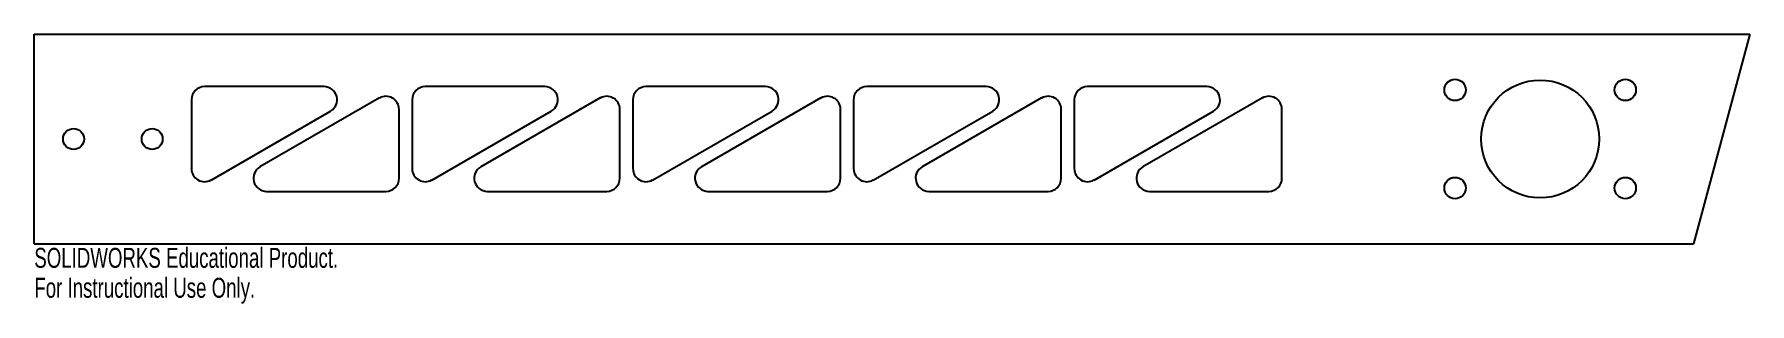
# Model space of a CAD drawing. Header units: inches. Extents: x -16.4 to 0, y -1.6 to 1.
import ezdxf

# ---------------------------------------------------------------- set-up
doc = ezdxf.new("R2010")
doc.units = ezdxf.units.IN
doc.header["$MEASUREMENT"] = 0
doc.styles.add('SLDTEXTSTYLE0', font='TXT', dxfattribs={"width": 0.7})

msp = doc.modelspace()

# ---------------------------------------------------------------- linework, layer by layer
at = {"color": 7, "linetype": 'Continuous', "lineweight": 25}
for p, q in [((-16.375, 1), (0, 1)), ((-16.375, -1), (-16.375, 1)), ((0, 1), (-0.536, -1)), ((-13.609, 0.5), (-14.75, 0.5)), ((-11.502, 0.5), (-12.643, 0.5)), ((-9.395, 0.5), (-10.536, 0.5)), ((-7.288, 0.5), (-8.429, 0.5)), ((-5.181, 0.5), (-6.322, 0.5)), ((-14.875, 0.375), (-14.875, -0.283)), ((-13.08, 0.392), (-14.221, -0.267)), ((-12.768, 0.375), (-12.768, -0.283)), ((-10.973, 0.392), (-12.114, -0.267)), ((-10.661, 0.375), (-10.661, -0.283)), ((-8.866, 0.392), (-10.007, -0.267)), ((-8.554, 0.375), (-8.554, -0.283)), ((-6.759, 0.392), (-7.9, -0.267)), ((-6.447, 0.375), (-6.447, -0.283)), ((-4.652, 0.392), (-5.793, -0.267)), ((-14.688, -0.392), (-13.547, 0.267)), ((-12.893, -0.375), (-12.893, 0.283)), ((-12.58, -0.392), (-11.44, 0.267)), ((-10.786, -0.375), (-10.786, 0.283)), ((-10.473, -0.392), (-9.333, 0.267)), ((-8.679, -0.375), (-8.679, 0.283)), ((-8.366, -0.392), (-7.226, 0.267)), ((-6.572, -0.375), (-6.572, 0.283)), ((-6.259, -0.392), (-5.119, 0.267)), ((-4.465, -0.375), (-4.465, 0.283)), ((-14.158, -0.5), (-13.018, -0.5)), ((-12.051, -0.5), (-10.911, -0.5)), ((-9.944, -0.5), (-8.804, -0.5)), ((-7.837, -0.5), (-6.697, -0.5)), ((-5.73, -0.5), (-4.59, -0.5)), ((-16.375, -1), (-0.536, -1))]:
    msp.add_line(p, q, dxfattribs=at)
for centre, radius in [((-2.812, 0.469), 0.102), ((-2, 0), 0.563), ((-1.188, 0.469), 0.102), ((-16, 0), 0.1), ((-15.25, 0), 0.1), ((-2.812, -0.469), 0.102), ((-1.188, -0.469), 0.102)]:
    msp.add_circle(centre, radius, dxfattribs=at)
for centre, start, end in [((-14.75, 0.375), 90, 180), ((-13.609, 0.375), 300, 90), ((-12.643, 0.375), 90, 180), ((-11.502, 0.375), 300, 90), ((-10.536, 0.375), 90, 180), ((-9.395, 0.375), 300, 90), ((-8.429, 0.375), 90, 180), ((-7.288, 0.375), 300, 90), ((-6.322, 0.375), 90, 180), ((-5.181, 0.375), 300, 90), ((-13.018, 0.283), 0, 120), ((-10.911, 0.283), 0, 120), ((-8.804, 0.283), 0, 120), ((-6.697, 0.283), 0, 120), ((-4.59, 0.283), 0, 120), ((-14.75, -0.283), 180, 300), ((-14.158, -0.375), 120, 270), ((-12.643, -0.283), 180, 300), ((-12.051, -0.375), 120, 270), ((-10.536, -0.283), 180, 300), ((-9.944, -0.375), 120, 270), ((-8.429, -0.283), 180, 300), ((-7.837, -0.375), 120, 270), ((-6.322, -0.283), 180, 300), ((-5.73, -0.375), 120, 270), ((-13.018, -0.375), 270, 0), ((-10.911, -0.375), 270, 0), ((-8.804, -0.375), 270, 0), ((-6.697, -0.375), 270, 0), ((-4.59, -0.375), 270, 0)]:
    msp.add_arc(centre, 0.125, start, end, dxfattribs=at)

# ---------------------------------------------------------------- texts
at = {"color": 7, "linetype": 'Continuous', "char_height": 0.1903, "attachment_point": 1, "style": 'SLDTEXTSTYLE0'}
for s, insert in [('SOLIDWORKS Educational Product.', (-16.375, -1.04)), ('For Instructional Use Only.', (-16.375, -1.326))]:
    msp.add_mtext(s, dxfattribs=dict(at, insert=insert))

doc.saveas('drawing.dxf')
